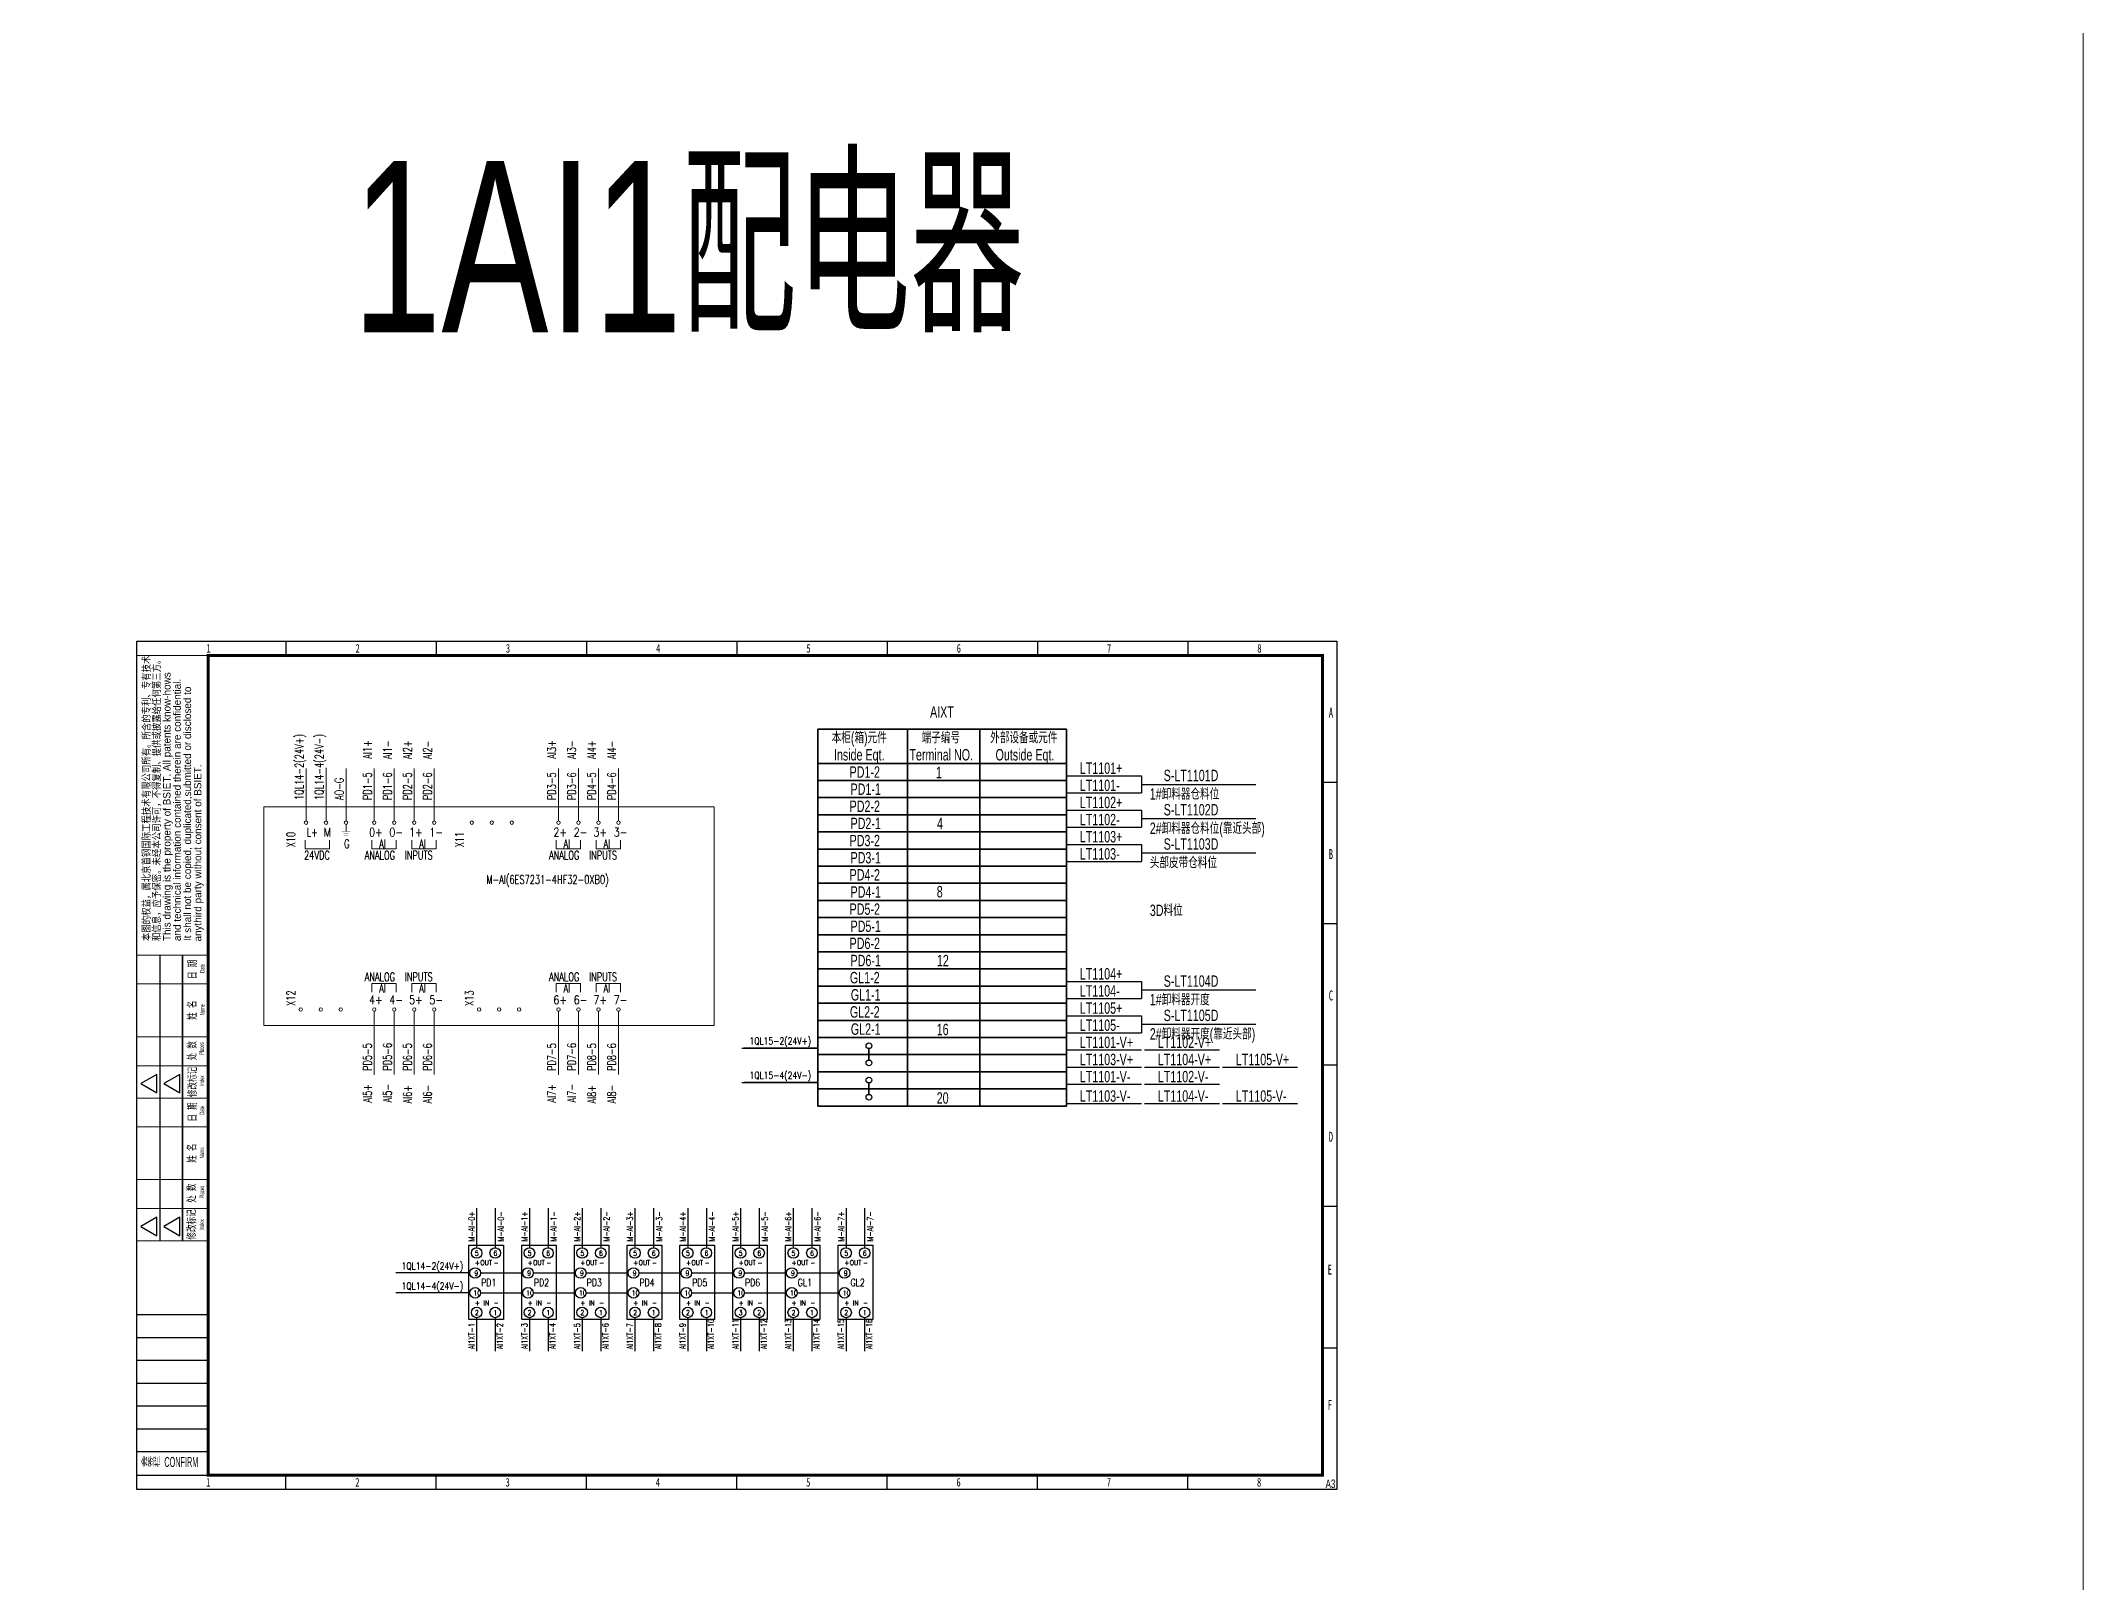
# Model space of a CAD drawing. Header units: millimetres. Extents: x 6333 to 49538, y -3842 to 24603.
# Drawn here: x 8729 to 9444, y -3294 to -2755 of the extents above; entities that cross this region are included whole.
import ezdxf
from ezdxf.enums import TextEntityAlignment as Align

# ---------------------------------------------------------------- set-up
doc = ezdxf.new("R2010")
doc.units = ezdxf.units.MM
doc.linetypes.add('DASHED', pattern=[0.75, 0.5, -0.25])
doc.linetypes.add('DASHED2', pattern=[3.75, 2.5, -1.25])
for name, color, linetype, lineweight in [('000自动化文字', 7, 'Continuous', 25), ('000自动化暂时锁定', 7, 'Continuous', 35), ('图框', 7, 'Continuous', 13), ('层 1', 7, 'Continuous', 0)]:
    doc.layers.add(name, color=color, linetype=linetype, lineweight=lineweight)
for name, color, linetype in [('LABEL', 7, 'Continuous'), ('TK', 7, 'Continuous'), ('模板-签名-公用', 3, 'Continuous')]:
    doc.layers.add(name, color=color, linetype=linetype)
doc.styles.add('A字-H5', font='BSDI_XW.shx', dxfattribs={"width": 0.7, "height": 5, "bigfont": 'BSDI_HZ.shx'})
doc.styles.add('CIETXT', font='simplex2.shx', dxfattribs={"width": 0.8, "bigfont": 'hztxt.shx'})
doc.styles.add('HZ', font='Simplex2.shx', dxfattribs={"width": 0.75, "bigfont": 'hztxt.shx'})
doc.styles.add('LZ-Roman', font='bsdi_xw.shx')
doc.styles.add('Style-Times New Roman', font='bsdi_xw.shx', dxfattribs={"bigfont": '@bsdi_hz.shx'})
doc.styles.add('Style-仿宋_GB2312', font='')
doc.styles.add('宋体', font='bsdi_xw.shx', dxfattribs={"width": 0.7, "height": 2.5, "bigfont": '@bsdi_hz.shx'})
doc.styles.add('宋体_1', font='bsdi_xw.shx', dxfattribs={"width": 0.7, "height": 2.386364, "bigfont": '@bsdi_hz.shx'})
doc.styles.add('首钢设计院H4', font='BSDI_XW.shx', dxfattribs={"width": 0.7, "height": 4, "bigfont": 'BSDI_HZ.shx'})
doc.styles.add('首钢设计院H5', font='BSDI_XW.shx', dxfattribs={"width": 0.7, "bigfont": 'BSDI_HZ.shx'})
doc.styles.get('Style-仿宋_GB2312').set_extended_font_data('仿宋_GB2312')

# ---------------------------------------------------------------- blocks, each defined once
blk = doc.blocks.new('BSIET_通用图框_A3_1')
at = {"const_width": 0.5}
blk.add_lwpolyline([(-404, 187), (-404, 87)], dxfattribs=at)
at = {"layer": '图框', "color": 7, "linetype": 'Continuous', "lineweight": 25}
for p, q in [((-367.8, 297), (-367.8, 292)), ((-315.2, 297), (-315.2, 292)), ((-262.6, 297), (-262.6, 292)), ((-210, 297), (-210, 292)), ((-157.4, 297), (-157.4, 292)), ((-104.8, 297), (-104.8, 292)), ((-52.2, 297), (-52.2, 292)), ((0, 247.5), (-5, 247.5)), ((0, 198), (-5, 198)), ((-412, 187), (-412, 87)), ((-413.03, 145.32), (-418.65, 142.07)), ((-413.03, 138.82), (-413.03, 145.32)), ((-404.96, 145.32), (-410.58, 142.07)), ((-404.96, 138.82), (-404.96, 145.32)), ((0, 148.5), (-5, 148.5)), ((-418.65, 142.07), (-413.03, 138.82)), ((-410.58, 142.07), (-404.96, 138.82)), ((-413.03, 95.32), (-418.65, 92.07)), ((-413.03, 88.82), (-413.03, 95.32)), ((-404.96, 95.32), (-410.58, 92.07)), ((-404.96, 88.82), (-404.96, 95.32)), ((0, 99), (-5, 99)), ((-418.65, 92.07), (-413.03, 88.82)), ((-410.58, 92.07), (-404.96, 88.82)), ((0, 49.5), (-5, 49.5)), ((-367.8, 0), (-367.8, 5)), ((-315.2, 0), (-315.2, 5)), ((-262.6, 0), (-262.6, 5)), ((-210, 0), (-210, 5)), ((-157.4, 0), (-157.4, 5)), ((-104.8, 0), (-104.8, 5)), ((-52.2, 0), (-52.2, 5))]:
    blk.add_line(p, q, dxfattribs=at)
at = {"layer": '图框', "color": 7, "linetype": 'Continuous', "lineweight": 20}
blk.add_line((-420, 292), (-395, 292), dxfattribs=at)
blk.add_line((-420, 292), (-395, 292), dxfattribs=at)
blk.add_line((-420, 292), (-395, 292), dxfattribs=at)
blk.add_line((-420, 292), (-395, 292), dxfattribs=at)
at = {"layer": '图框', "color": 7, "lineweight": 25}
for p, q in [((-420.12, 61.21), (-395.12, 61.21)), ((-420, 61.21), (-395, 61.21)), ((-420, 61.21), (-395, 61.21)), ((-420, 61.21), (-395, 61.21)), ((-420.02, 53.21), (-395.02, 53.21)), ((-420.02, 53.21), (-395.02, 53.21)), ((-420.02, 53.21), (-395.02, 53.21)), ((-420, 53.21), (-395, 53.21)), ((-420, 45.21), (-395, 45.21)), ((-420, 37.21), (-395, 37.21)), ((-420, 29.21), (-395, 29.21)), ((-420, 21.21), (-395, 21.21)), ((-420, 13.21), (-395, 13.21)), ((-420, 5), (-395, 5))]:
    blk.add_line(p, q, dxfattribs=at)
at = {"layer": '图框', "lineweight": 25}
blk.add_lwpolyline([(-420, 297), (0, 297), (0, 0), (-420, 0)], close=True, dxfattribs=at)
at = {"layer": '图框', "const_width": 1}
blk.add_lwpolyline([(-395, 292), (-5, 292), (-5, 5), (-395, 5)], close=True, dxfattribs=at)
at = {"layer": '图框', "const_width": 0.35}
for points in [[(-420, 187), (-395, 187)], [(-420, 177), (-395, 177)], [(-420, 158.45), (-395, 158.45)], [(-420, 148.35), (-395, 148.35)], [(-420, 137), (-395, 137)], [(-420, 127), (-395, 127)], [(-420, 108.45), (-395, 108.45)], [(-420, 98.35), (-395, 98.35)], [(-420, 87), (-395, 87)]]:
    blk.add_lwpolyline(points, dxfattribs=at)
at = {"layer": 'TK', "style": '宋体_1', "width": 0.7, "flags": 3}
for tag, p in [('LZCO_NGZBS-W50-H30-D10_T7', (-43.87, 279.75)), ('LZCO_NJN-W50-H30-D10_T7', (-42.73, 248.65))]:
    blk.add_attdef(tag, text='', height=3, dxfattribs=at).set_placement(p, align=Align.MIDDLE_CENTER)
at = {"layer": 'TK', "lineweight": 25, "style": '宋体', "width": 0.7, "flags": 3}
for tag, p in [('LZHQ_N会签6_T6_H6', (-407.25, 57.08)), ('LZHQ_N会签5_T6_H6', (-407.25, 49.08)), ('LZHQ_N会签4_T6_H6', (-407.25, 41.08)), ('LZHQ_N会签3_T6_H6', (-407.25, 33.08)), ('LZHQ_N会签2_T6_H6', (-407.25, 25.08)), ('LZHQ_N会签1_T6_H6', (-407.25, 17.08))]:
    blk.add_attdef(tag, text='', height=2.5, dxfattribs=at).set_placement(p, align=Align.MIDDLE)
at = {"layer": '图框', "color": 7, "linetype": 'Continuous', "lineweight": 25}
for s, height, style, width, p in [('1', 3, 'Style-仿宋_GB2312', 0.733334, (-394.89, 294.49)), ('2', 3, 'Style-仿宋_GB2312', 0.733334, (-342.7, 294.49)), ('3', 3, 'Style-仿宋_GB2312', 0.733334, (-290.1, 294.49)), ('4', 3, 'Style-仿宋_GB2312', 0.733334, (-237.5, 294.49)), ('5', 3, 'Style-仿宋_GB2312', 0.733334, (-184.9, 294.49)), ('6', 3, 'Style-仿宋_GB2312', 0.733334, (-132.3, 294.49)), ('7', 3, 'Style-仿宋_GB2312', 0.733334, (-79.7, 294.49)), ('8', 3, 'Style-仿宋_GB2312', 0.733334, (-27.1, 294.49)), ('A', 3.5, 'Style-仿宋_GB2312', 0.628572, (-2.07, 271.95)), ('B', 3.5, 'Style-仿宋_GB2312', 0.628572, (-2.07, 222.45)), ('C', 3.5, 'Style-仿宋_GB2312', 0.628572, (-2.07, 172.95)), ('D', 3.5, 'Style-仿宋_GB2312', 0.628572, (-2.07, 123.45)), ('E', 3.5, 'Style-仿宋_GB2312', 0.628572, (-2.43, 76.97)), ('F', 3.5, 'Style-仿宋_GB2312', 0.628572, (-2.43, 29.56)), ('1', 3, 'Style-仿宋_GB2312', 0.733334, (-395, 2.5)), ('2', 3, 'Style-仿宋_GB2312', 0.733334, (-342.8, 2.5)), ('3', 3, 'Style-仿宋_GB2312', 0.733334, (-290.2, 2.5)), ('4', 3, 'Style-仿宋_GB2312', 0.733334, (-237.6, 2.5)), ('5', 3, 'Style-仿宋_GB2312', 0.733334, (-185, 2.5)), ('6', 3, 'Style-仿宋_GB2312', 0.733334, (-132.4, 2.5)), ('7', 3, 'Style-仿宋_GB2312', 0.733334, (-79.8, 2.5)), ('8', 3, 'Style-仿宋_GB2312', 0.733334, (-27.2, 2.5)), ('A3', 3, 'Style-Times New Roman', 0.7, (-2.23, 1.95))]:
    blk.add_text(s, height=height, dxfattribs=dict(at, style=style, width=width)).set_placement(p, align=Align.MIDDLE_CENTER)
at = {"layer": '图框', "color": 7, "linetype": 'Continuous', "lineweight": 20, "style": 'Style-仿宋_GB2312', "width": 0.807692}
blk.add_text('本图的权益，属北京首钢国际工程技术有限公司所有。所含的专利、专有技术', height=2.6, rotation=90, dxfattribs=at).set_placement((-418, 192), align=Align.TOP_LEFT)
at = {"layer": '图框', "color": 7, "linetype": 'Continuous'}
for s, height, style, width, p in [('和信息，应予保密。未经本公司许可，不得复制、提供或披露给任何第三方。', 2.6, 'Style-仿宋_GB2312', 0.807692, (-411.8, 192)), ('Name', 1.6, 'Style-Times New Roman', 0.55, (-396.29, 165.99)), ('Places', 1.6, 'Style-Times New Roman', 0.55, (-396.54, 152.12)), ('Index', 1.6, 'Style-Times New Roman', 0.55, (-396.43, 141.36)), ('Name', 1.6, 'Style-Times New Roman', 0.55, (-396.44, 115.88)), ('Places', 1.6, 'Style-Times New Roman', 0.55, (-396.43, 101.92)), ('Index', 1.6, 'Style-Times New Roman', 0.55, (-396.46, 90.97))]:
    blk.add_text(s, height=height, rotation=90, dxfattribs=dict(at, style=style, width=width)).set_placement(p)
at = {"layer": '图框', "color": 7, "linetype": 'Continuous', "lineweight": 20, "style": 'LZ-Roman'}
for s, p in [('This drawing is the property of BSIET. All patents know-hows', (-410.8, 192)), ('and technical information contained therein are confidential.', (-407.2, 192)), ('It shall not be copied, duplicated,submitted or disclosed to ', (-403.6, 192))]:
    blk.add_text(s, height=2.6, rotation=90, dxfattribs=at).set_placement(p, align=Align.TOP_LEFT)
at = {"layer": '图框', "color": 7, "linetype": 'Continuous', "style": 'LZ-Roman'}
blk.add_text('anythird party without consent of BSIET.', height=2.6, rotation=90, dxfattribs=at).set_placement((-397.4, 191.84))
at = {"layer": '图框', "color": 7, "linetype": 'Continuous', "lineweight": 20, "style": 'Style-仿宋_GB2312', "width": 0.678571}
for s, p in [('日 期', (-399.21, 178.68)), ('姓 名', (-399.32, 164.4)), ('处 数', (-399.32, 150.23)), ('修改标记', (-399.21, 137.34)), ('日 期', (-399.21, 128.79)), ('姓 名', (-399.38, 114.34)), ('处 数', (-399.49, 100.34)), ('修改标记', (-399.49, 87.45))]:
    blk.add_text(s, height=2.8, rotation=90, dxfattribs=at).set_placement(p)
at = {"layer": '图框', "color": 7, "linetype": 'Continuous', "lineweight": 25, "style": 'Style-Times New Roman', "width": 0.55}
for p in [(-396.24, 180.85), (-396.4, 131.18)]:
    blk.add_text('Date', height=1.6, rotation=90, dxfattribs=at).set_placement(p)
at = {"layer": '图框', "color": 7, "lineweight": 25, "style": 'Style-Times New Roman', "width": 0.5}
blk.add_text('会签栏  CONFIRM', height=3.5, dxfattribs=at).set_placement((-418.59, 7.85))
at = {"layer": '模板-签名-公用', "style": '宋体', "width": 0.7, "flags": 3}
blk.add_attdef('LZFRAME', (-40.91, 2.06), '', height=3, dxfattribs=at)
at = {"layer": '模板-签名-公用', "style": '宋体', "width": 0.7}
blk.add_attdef('LZTQINS', text='', height=2, dxfattribs=at).set_placement((-5, 5), align=Align.MIDDLE)

msp = doc.modelspace()

# ---------------------------------------------------------------- linework, layer by layer
at = {"color": 1, "lineweight": 9}
msp.add_line((8821.76, -3027.79), (8821.76, -3009.46), dxfattribs=at)
at = {"color": 4, "lineweight": 9}
for p, q in [((8828.76, -3027.79), (8828.76, -3009.46)), ((8924.14, -3027.79), (8924.14, -3009.46)), ((8931.14, -3027.79), (8931.14, -3009.46))]:
    msp.add_line(p, q, dxfattribs=at)
at = {"lineweight": 9}
for p, q in [((8835.76, -3027.79), (8835.76, -3009.46)), ((8845.63, -3027.79), (8845.63, -3009.39)), ((8852.63, -3027.79), (8852.63, -3009.46)), ((8859.63, -3027.79), (8859.63, -3009.46)), ((8866.63, -3027.79), (8866.63, -3009.46)), ((8910.14, -3027.79), (8910.14, -3009.39)), ((8917.14, -3027.79), (8917.14, -3009.46)), ((8835.76, -3031.52), (8835.76, -3028.99)), ((8845.63, -3094.41), (8845.63, -3116.66)), ((8852.63, -3094.41), (8852.63, -3116.59)), ((8859.63, -3094.41), (8859.63, -3116.59)), ((8866.63, -3094.41), (8866.63, -3116.59)), ((8910.14, -3094.41), (8910.14, -3116.66)), ((8917.14, -3094.41), (8917.14, -3116.59)), ((8924.14, -3094.41), (8924.14, -3116.59)), ((8931.14, -3094.41), (8931.14, -3116.59))]:
    msp.add_line(p, q, dxfattribs=at)
at = {"lineweight": 30}
for p, q in [((8882.82, -3186.07), (8897.59, -3186.07)), ((8901.28, -3186.07), (8916.06, -3186.07)), ((8919.75, -3186.07), (8934.53, -3186.07)), ((8938.22, -3186.07), (8953, -3186.07)), ((8956.69, -3186.07), (8971.47, -3186.07)), ((8975.16, -3186.07), (8989.94, -3186.07)), ((8993.63, -3186.07), (9008.41, -3186.07)), ((8882.82, -3193.02), (8897.59, -3193.02)), ((8901.28, -3193.02), (8916.06, -3193.02)), ((8919.75, -3193.02), (8934.53, -3193.02)), ((8938.22, -3193.02), (8953, -3193.02)), ((8956.69, -3193.02), (8971.47, -3193.02)), ((8975.16, -3193.02), (8989.94, -3193.02)), ((8993.63, -3193.02), (9008.41, -3193.02))]:
    msp.add_line(p, q, dxfattribs=at)
at = {"lineweight": 9}
for points in [[(6332.92, -2079.55), (9443.74, -2079.55), (9443.74, -3842.22), (6332.92, -3842.22)], [(8806.97, -3022.8), (8964.63, -3022.8), (8964.63, -3099.4), (8806.97, -3099.4)]]:
    msp.add_lwpolyline(points, close=True, dxfattribs=at)
at = {"color": 4, "lineweight": 9}
msp.add_lwpolyline([(8828.76, -3027.79), (8828.76, -3009.19)], dxfattribs=at)
at = {"lineweight": 9}
for points in [[(8821.48, -3034.49), (8821.48, -3037.52), (8829.99, -3037.52), (8829.99, -3034.49)], [(8844.83, -3034.49), (8844.83, -3037.52), (8853.34, -3037.52), (8853.34, -3034.49)], [(8858.83, -3034.49), (8858.83, -3037.52), (8867.34, -3037.52), (8867.34, -3034.49)], [(8909.34, -3034.49), (8909.34, -3037.52), (8917.85, -3037.52), (8917.85, -3034.49)], [(8923.34, -3034.49), (8923.34, -3037.52), (8931.85, -3037.52), (8931.85, -3034.49)], [(8844.83, -3087.7), (8844.83, -3084.67), (8853.34, -3084.67), (8853.34, -3087.7)], [(8858.83, -3087.7), (8858.83, -3084.67), (8867.34, -3084.67), (8867.34, -3087.7)], [(8909.34, -3087.7), (8909.34, -3084.67), (8917.85, -3084.67), (8917.85, -3087.7)], [(8923.34, -3087.7), (8923.34, -3084.67), (8931.85, -3084.67), (8931.85, -3087.7)]]:
    msp.add_lwpolyline(points, dxfattribs=at)
at = {"lineweight": 18}
for points, const_width in [([(8834.26, -3031.52), (8837.26, -3031.52)], 0.1), ([(8836.72, -3032.22), (8834.8, -3032.22)], 0.1), ([(8836.38, -3032.86), (8835.15, -3032.86)], 0.08)]:
    msp.add_lwpolyline(points, dxfattribs=dict(at, const_width=const_width))
at = {"color": 7, "const_width": 0.6}
for points in [[(9018.77, -3107.53), (9018.77, -3111.53)], [(9018.77, -3119.53), (9018.77, -3123.53)]]:
    msp.add_lwpolyline(points, dxfattribs=at)
at = {"lineweight": 9}
for centre in [(8821.76, -3028.39), (8828.76, -3028.39), (8835.76, -3028.39), (8845.63, -3028.39), (8852.63, -3028.39), (8859.63, -3028.39), (8866.63, -3028.39), (8879.76, -3028.39), (8886.76, -3028.39), (8893.76, -3028.39), (8910.14, -3028.39), (8917.14, -3028.39), (8924.14, -3028.39), (8931.14, -3028.39), (8819.92, -3093.81), (8826.92, -3093.81), (8833.92, -3093.81), (8845.63, -3093.81), (8852.63, -3093.81), (8859.63, -3093.81), (8866.63, -3093.81), (8882.35, -3093.81), (8889.35, -3093.81), (8896.35, -3093.81), (8910.14, -3093.81), (8917.14, -3093.81), (8924.14, -3093.81), (8931.14, -3093.81)]:
    msp.add_circle(centre, 0.6, dxfattribs=at)
at = {"color": 7}
for centre in [(9018.77, -3106.53), (9018.77, -3112.53), (9018.77, -3118.53), (9018.77, -3124.53)]:
    msp.add_circle(centre, 1, dxfattribs=at)
at = {"layer": '000自动化文字'}
for p, q in [((9087.89, -3011.99), (9114.13, -3011.99)), ((9114.13, -3011.99), (9114.13, -3017.99)), ((9114.13, -3014.99), (9154.18, -3014.99)), ((9087.89, -3017.99), (9114.13, -3017.99)), ((9087.89, -3023.99), (9114.13, -3023.99)), ((9087.89, -3029.99), (9114.13, -3029.99)), ((9114.13, -3023.99), (9114.13, -3029.99)), ((9114.13, -3026.99), (9154.18, -3026.99)), ((9087.89, -3035.99), (9114.13, -3035.99)), ((9114.13, -3035.99), (9114.13, -3041.99)), ((9087.89, -3041.99), (9114.13, -3041.99)), ((9114.13, -3038.99), (9154.18, -3038.99)), ((9087.89, -3083.99), (9114.13, -3083.99)), ((9114.13, -3083.99), (9114.13, -3089.99)), ((9114.13, -3086.99), (9154.18, -3086.99)), ((9087.89, -3089.99), (9114.13, -3089.99)), ((9087.89, -3095.99), (9114.13, -3095.99)), ((9087.89, -3101.99), (9114.13, -3101.99)), ((9114.13, -3095.99), (9114.13, -3101.99)), ((9114.13, -3098.99), (9154.18, -3098.99)), ((8974.31, -3107.33), (9000.54, -3107.33)), ((9087.89, -3107.99), (9114.13, -3107.99)), ((9115.21, -3107.99), (9141.44, -3107.99)), ((9087.89, -3113.99), (9114.13, -3113.99)), ((9115.21, -3113.99), (9141.44, -3113.99)), ((9142.52, -3113.99), (9168.76, -3113.99)), ((8974.31, -3119.33), (9000.54, -3119.33)), ((9087.89, -3119.99), (9114.13, -3119.99)), ((9115.21, -3119.99), (9141.44, -3119.99)), ((9087.89, -3126.79), (9114.13, -3126.79)), ((9115.21, -3126.79), (9141.44, -3126.79)), ((9142.52, -3126.79), (9168.76, -3126.79))]:
    msp.add_line(p, q, dxfattribs=at)
at = {"layer": '000自动化暂时锁定'}
for p, q in [((9000.9, -3127.63), (9000.9, -2995.63)), ((9000.9, -2995.63), (9087.9, -2995.63)), ((9032.24, -3127.63), (9032.24, -2995.63)), ((9057.64, -3127.63), (9057.64, -2995.63)), ((9087.9, -3127.63), (9087.9, -2995.63)), ((9000.9, -3007.63), (9087.9, -3007.63)), ((9000.9, -3013.63), (9087.9, -3013.63)), ((9000.9, -3019.63), (9087.9, -3019.63)), ((9000.9, -3025.63), (9087.9, -3025.63)), ((9000.9, -3031.63), (9087.9, -3031.63)), ((9000.9, -3037.63), (9087.9, -3037.63)), ((9000.9, -3043.63), (9087.9, -3043.63)), ((9000.9, -3049.63), (9087.9, -3049.63)), ((9000.9, -3055.63), (9087.9, -3055.63)), ((9000.9, -3061.63), (9087.9, -3061.63)), ((9000.9, -3067.63), (9087.9, -3067.63)), ((9000.9, -3073.63), (9087.9, -3073.63)), ((9000.9, -3079.63), (9087.9, -3079.63)), ((9000.9, -3085.63), (9087.9, -3085.63)), ((9000.9, -3091.63), (9087.9, -3091.63)), ((9000.9, -3097.63), (9087.9, -3097.63)), ((9000.9, -3103.63), (9087.9, -3103.63)), ((9000.9, -3103.63), (9087.9, -3103.63)), ((9000.9, -3109.63), (9087.9, -3109.63)), ((9000.9, -3115.63), (9087.9, -3115.63)), ((9000.9, -3121.63), (9087.9, -3121.63)), ((9000.9, -3127.63), (9087.9, -3127.63)), ((9000.9, -3127.63), (9087.9, -3127.63))]:
    msp.add_line(p, q, dxfattribs=at)
at = {"layer": 'LABEL', "color": 1, "lineweight": 30}
for p, q in [((9000.9, -3107.33), (8975.01, -3107.33)), ((8881.48, -3163.33), (8881.48, -3177.24)), ((8899.95, -3163.33), (8899.95, -3177.24)), ((8918.42, -3163.33), (8918.42, -3177.24)), ((8936.89, -3163.33), (8936.89, -3177.24)), ((8955.36, -3163.33), (8955.36, -3177.24)), ((8973.83, -3163.33), (8973.83, -3177.24)), ((8992.3, -3163.33), (8992.3, -3177.24)), ((9010.77, -3163.33), (9010.77, -3177.24)), ((8879.12, -3186.07), (8853.24, -3186.07))]:
    msp.add_line(p, q, dxfattribs=at)
at = {"layer": 'LABEL', "color": 4, "lineweight": 30}
for p, q in [((9000.9, -3119.33), (8975.01, -3119.33)), ((8887.99, -3163.33), (8887.99, -3177.24)), ((8906.46, -3163.33), (8906.46, -3177.24)), ((8924.93, -3163.33), (8924.93, -3177.24)), ((8943.4, -3163.33), (8943.4, -3177.24)), ((8961.87, -3163.33), (8961.87, -3177.24)), ((8980.34, -3163.33), (8980.34, -3177.24)), ((8998.81, -3163.33), (8998.81, -3177.24)), ((9017.28, -3163.33), (9017.28, -3177.24)), ((8879.12, -3193.02), (8853.24, -3193.02)), ((8887.99, -3201.73), (8887.99, -3213.49)), ((8906.46, -3201.73), (8906.46, -3213.49)), ((8924.93, -3201.73), (8924.93, -3213.49)), ((8943.4, -3201.73), (8943.4, -3213.49)), ((8961.87, -3201.73), (8961.87, -3213.49)), ((8980.34, -3201.73), (8980.34, -3213.49)), ((8998.81, -3201.73), (8998.81, -3213.49)), ((9017.28, -3201.73), (9017.28, -3213.49))]:
    msp.add_line(p, q, dxfattribs=at)
at = {"layer": 'LABEL', "color": 11, "lineweight": 30}
for p, q in [((8881.48, -3201.73), (8881.48, -3213.49)), ((8899.95, -3201.73), (8899.95, -3213.49)), ((8918.42, -3201.73), (8918.42, -3213.49)), ((8936.89, -3201.73), (8936.89, -3213.49)), ((8955.36, -3201.73), (8955.36, -3213.49)), ((8973.83, -3201.73), (8973.83, -3213.49)), ((8992.3, -3201.73), (8992.3, -3213.49)), ((9010.77, -3201.73), (9010.77, -3213.49))]:
    msp.add_line(p, q, dxfattribs=at)
at = {"layer": 'LABEL', "color": 4, "lineweight": 30}
for points in [[(8878.77, -3176.32), (8890.83, -3176.32), (8890.83, -3202.4), (8878.77, -3202.4)], [(8897.24, -3176.32), (8909.3, -3176.32), (8909.3, -3202.4), (8897.24, -3202.4)], [(8915.71, -3176.32), (8927.77, -3176.32), (8927.77, -3202.4), (8915.71, -3202.4)], [(8934.18, -3176.32), (8946.24, -3176.32), (8946.24, -3202.4), (8934.18, -3202.4)], [(8952.65, -3176.32), (8964.71, -3176.32), (8964.71, -3202.4), (8952.65, -3202.4)], [(8971.12, -3176.32), (8983.18, -3176.32), (8983.18, -3202.4), (8971.12, -3202.4)], [(8989.59, -3176.32), (9001.65, -3176.32), (9001.65, -3202.4), (8989.59, -3202.4)], [(9008.06, -3176.32), (9020.12, -3176.32), (9020.12, -3202.4), (9008.06, -3202.4)]]:
    msp.add_lwpolyline(points, close=True, dxfattribs=at)
at = {"layer": 'LABEL', "lineweight": 30}
for centre in [(8881.48, -3179.08), (8887.99, -3179.08), (8899.95, -3179.08), (8906.46, -3179.08), (8918.42, -3179.08), (8924.93, -3179.08), (8936.89, -3179.08), (8943.4, -3179.08), (8955.36, -3179.08), (8961.87, -3179.08), (8973.83, -3179.08), (8980.34, -3179.08), (8992.3, -3179.08), (8998.81, -3179.08), (9010.77, -3179.08), (9017.28, -3179.08), (8880.97, -3186.07), (8899.44, -3186.07), (8917.91, -3186.07), (8936.38, -3186.07), (8954.85, -3186.07), (8973.32, -3186.07), (8991.79, -3186.07), (9010.25, -3186.07), (8880.97, -3193.02), (8899.44, -3193.02), (8917.91, -3193.02), (8936.38, -3193.02), (8954.85, -3193.02), (8973.32, -3193.02), (8991.79, -3193.02), (9010.25, -3193.02), (8881.48, -3199.89), (8887.99, -3199.89), (8899.95, -3199.89), (8906.46, -3199.89), (8918.42, -3199.89), (8924.93, -3199.89), (8936.89, -3199.89), (8943.4, -3199.89), (8955.36, -3199.89), (8961.87, -3199.89), (8973.83, -3199.89), (8980.34, -3199.89), (8992.3, -3199.89), (8998.81, -3199.89), (9010.77, -3199.89), (9017.28, -3199.89)]:
    msp.add_circle(centre, 1.85, dxfattribs=at)

# ---------------------------------------------------------------- block references
at = {"layer": '图框', "linetype": 'DASHED'}
msp.add_blockref('BSIET_通用图框_A3_1', (9182.54, -3261.85), dxfattribs=at)

# ---------------------------------------------------------------- texts
at = {"color": 1, "lineweight": 0, "style": 'CIETXT', "width": 0.7}
msp.add_text('1QL14-2(24V+)', height=3, rotation=90, dxfattribs=at).set_placement((8820.87, -3020.5))
at = {"color": 4, "lineweight": 0, "style": 'CIETXT', "width": 0.7}
for s, p in [('1QL14-4(24V-)', (8827.87, -3020.5)), ('AI4+', (8923.25, -3006.11)), ('AI4-', (8930.25, -3006.18)), ('PD1-5', (8844.74, -3020.5)), ('PD1-6', (8851.74, -3020.5)), ('PD2-5', (8858.74, -3020.5)), ('PD2-6', (8865.74, -3020.5)), ('PD3-5', (8909.25, -3020.5)), ('PD3-6', (8916.25, -3020.5)), ('PD4-5', (8923.25, -3020.5)), ('PD4-6', (8930.25, -3020.5))]:
    msp.add_text(s, height=3, rotation=90, dxfattribs=at).set_placement(p)
at = {"lineweight": 0, "style": 'CIETXT', "width": 0.7}
for s, p in [('AI1+', (8844.74, -3006.03)), ('AI1-', (8851.74, -3006.11)), ('AI2+', (8858.74, -3006.11)), ('AI2-', (8865.74, -3006.18)), ('AI3+', (8909.25, -3006.03)), ('AI3-', (8916.25, -3006.11)), ('AO-G', (8834.87, -3020.5)), ('X10', (8817.98, -3037.04)), ('X11', (8876.99, -3037.04)), ('X12', (8817.98, -3092.55)), ('X13', (8880.41, -3092.55)), ('PD5-5', (8844.74, -3115.35)), ('PD5-6', (8851.74, -3115.25)), ('PD6-5', (8858.74, -3115.35)), ('PD6-6', (8865.74, -3115.35)), ('PD7-5', (8909.25, -3115.35)), ('PD7-6', (8916.25, -3115.25)), ('PD8-5', (8923.25, -3115.35)), ('PD8-6', (8930.25, -3115.35)), ('AI5+', (8844.74, -3126.42)), ('AI5-', (8851.74, -3126.35)), ('AI6+', (8858.74, -3126.75)), ('AI6-', (8865.74, -3126.67)), ('AI7+', (8909.25, -3126.42)), ('AI7-', (8916.25, -3126.35)), ('AI8+', (8923.25, -3126.75)), ('AI8-', (8930.25, -3126.67))]:
    msp.add_text(s, height=3, rotation=90, dxfattribs=at).set_placement(p)
at = {"lineweight": 0, "style": 'CIETXT'}
for s, width, p in [('L+', 0.7, (8822.03, -3033.23)), ('M', 0.8, (8827.99, -3033.23)), ('0+', 0.8, (8843.86, -3033.23)), ('0-', 0.8, (8850.93, -3033.23)), ('1+', 0.8, (8857.86, -3033.23)), ('1-', 0.8, (8864.93, -3033.23)), ('2+', 0.8, (8908.37, -3033.23)), ('2-', 0.8, (8915.45, -3033.23)), ('3+', 0.8, (8922.37, -3033.23)), ('3-', 0.8, (8929.45, -3033.23)), ('G', 0.7, (8835.09, -3037.3)), ('AI', 0.7, (8847.39, -3037.3)), ('AI', 0.7, (8861.39, -3037.3)), ('AI', 0.7, (8911.91, -3037.3)), ('AI', 0.7, (8925.91, -3037.3)), ('24VDC', 0.7, (8821.08, -3041.3)), ('ANALOG', 0.7, (8842.3, -3041.3)), ('INPUTS', 0.7, (8856.3, -3041.3)), ('ANALOG', 0.7, (8906.81, -3041.3)), ('INPUTS', 0.7, (8920.81, -3041.3)), ('M-AI(6ES7231-4HF32-0XB0)', 0.7, (8884.86, -3049.82)), ('ANALOG', 0.7, (8842.3, -3083.9)), ('AI', 0.7, (8847.39, -3087.9)), ('INPUTS', 0.7, (8856.3, -3083.9)), ('AI', 0.7, (8861.39, -3087.9)), ('ANALOG', 0.7, (8906.81, -3083.9)), ('AI', 0.7, (8911.91, -3087.9)), ('INPUTS', 0.7, (8920.81, -3083.9)), ('AI', 0.7, (8925.91, -3087.9)), ('4+', 0.8, (8843.86, -3091.96)), ('4-', 0.8, (8850.93, -3091.96)), ('5+', 0.8, (8857.86, -3091.96)), ('5-', 0.8, (8864.93, -3091.96)), ('6+', 0.8, (8908.37, -3091.96)), ('6-', 0.8, (8915.45, -3091.96)), ('7+', 0.8, (8922.37, -3091.96)), ('7-', 0.8, (8929.45, -3091.96))]:
    msp.add_text(s, height=3, dxfattribs=dict(at, width=width)).set_placement(p)
at = {"color": 1, "style": 'HZ', "width": 0.8}
for s, p in [('1QL15-2(24V+)', (8976.97, -3106.13)), ('1QL14-2(24V+)', (8855.2, -3184.87))]:
    msp.add_text(s, height=2.45, dxfattribs=at).set_placement(p)
at = {"color": 4, "style": 'HZ', "width": 0.8}
for s, p in [('1QL15-4(24V-)', (8976.97, -3118.13)), ('1QL14-4(24V-)', (8855.2, -3191.82))]:
    msp.add_text(s, height=2.45, dxfattribs=at).set_placement(p)
at = {"color": 1, "linetype": 'ByBlock', "lineweight": -3, "style": 'HZ', "width": 0.75}
for s, p in [('M-AI-0+', (8880.77, -3175.07)), ('M-AI-1+', (8899.24, -3175.07)), ('M-AI-2+', (8917.71, -3175.07)), ('M-AI-3+', (8936.18, -3175.07)), ('M-AI-4+', (8954.65, -3175.07)), ('M-AI-5+', (8973.12, -3175.07)), ('M-AI-6+', (8991.59, -3175.07)), ('M-AI-7+', (9010.06, -3175.07))]:
    msp.add_text(s, height=2.1, rotation=90, dxfattribs=at).set_placement(p)
at = {"color": 4, "linetype": 'ByBlock', "lineweight": -3, "style": 'HZ', "width": 0.75}
for s, p in [('M-AI-0-', (8891, -3175.07)), ('M-AI-1-', (8909.47, -3175.07)), ('M-AI-2-', (8927.94, -3175.07)), ('M-AI-3-', (8946.41, -3175.07)), ('M-AI-4-', (8964.87, -3175.07)), ('M-AI-5-', (8983.34, -3175.07)), ('M-AI-6-', (9001.81, -3175.07)), ('M-AI-7-', (9020.28, -3175.07)), ('AI1XT-2', (8890.65, -3212.76)), ('AI1XT-4', (8909.12, -3212.76)), ('AI1XT-5', (8917.69, -3212.76)), ('AI1XT-6', (8927.59, -3212.76)), ('AI1XT-7', (8936.15, -3212.76)), ('AI1XT-8', (8946.05, -3212.76)), ('AI1XT-9', (8954.62, -3212.76)), ('AI1XT-10', (8964.52, -3212.76)), ('AI1XT-11', (8973.09, -3212.76)), ('AI1XT-12', (8982.99, -3212.76)), ('AI1XT-13', (8991.56, -3212.76)), ('AI1XT-14', (9001.46, -3212.76)), ('AI1XT-15', (9010.03, -3212.76)), ('AI1XT-16', (9019.93, -3212.76))]:
    msp.add_text(s, height=2.1, rotation=90, dxfattribs=at).set_placement(p)
at = {"color": 7, "style": 'HZ', "width": 0.8}
for s, height, p in [('5', 1.76, (8880.86, -3180.04)), ('6', 1.76, (8887.38, -3180.04)), ('5', 1.76, (8899.33, -3180.04)), ('6', 1.76, (8905.84, -3180.04)), ('5', 1.76, (8917.8, -3180.04)), ('6', 1.76, (8924.31, -3180.04)), ('5', 1.76, (8936.27, -3180.04)), ('6', 1.76, (8942.78, -3180.04)), ('5', 1.76, (8954.74, -3180.04)), ('6', 1.76, (8961.25, -3180.04)), ('5', 1.76, (8973.21, -3180.04)), ('6', 1.76, (8979.72, -3180.04)), ('5', 1.76, (8991.68, -3180.04)), ('6', 1.76, (8998.19, -3180.04)), ('5', 1.76, (9010.15, -3180.04)), ('6', 1.76, (9016.66, -3180.04)), ('9', 1.76, (8880.7, -3187.02)), ('+', 1.76, (8880.86, -3183.35)), ('OUT', 1.764, (8882.78, -3183.33)), ('-', 1.76, (8887.44, -3183.35)), ('9', 1.76, (8899.17, -3187.02)), ('+', 1.76, (8899.33, -3183.35)), ('OUT', 1.764, (8901.25, -3183.33)), ('-', 1.76, (8905.91, -3183.35)), ('9', 1.76, (8917.64, -3187.02)), ('+', 1.76, (8917.8, -3183.35)), ('OUT', 1.764, (8919.72, -3183.33)), ('-', 1.76, (8924.38, -3183.35)), ('9', 1.76, (8936.11, -3187.02)), ('+', 1.76, (8936.27, -3183.35)), ('OUT', 1.764, (8938.19, -3183.33)), ('-', 1.76, (8942.85, -3183.35)), ('9', 1.76, (8954.58, -3187.02)), ('+', 1.76, (8954.74, -3183.35)), ('OUT', 1.764, (8956.66, -3183.33)), ('-', 1.76, (8961.32, -3183.35)), ('9', 1.76, (8973.05, -3187.02)), ('+', 1.76, (8973.21, -3183.35)), ('OUT', 1.764, (8975.12, -3183.33)), ('-', 1.76, (8979.79, -3183.35)), ('9', 1.76, (8991.51, -3187.02)), ('+', 1.76, (8991.68, -3183.35)), ('OUT', 1.764, (8993.59, -3183.33)), ('-', 1.76, (8998.26, -3183.35)), ('9', 1.76, (9009.98, -3187.02)), ('+', 1.76, (9010.15, -3183.35)), ('OUT', 1.764, (9012.06, -3183.33)), ('-', 1.76, (9016.73, -3183.35)), ('10', 1.764, (8880.35, -3193.97)), ('10', 1.764, (8898.82, -3193.97)), ('10', 1.764, (8917.29, -3193.97)), ('10', 1.764, (8935.76, -3193.97)), ('10', 1.764, (8954.23, -3193.97)), ('10', 1.764, (8972.7, -3193.97)), ('10', 1.764, (8991.17, -3193.97)), ('10', 1.764, (9009.64, -3193.97)), ('2', 1.76, (8880.86, -3200.84)), ('+', 1.76, (8880.86, -3197.44)), ('IN', 1.764, (8883.85, -3197.43)), ('-', 1.76, (8887.44, -3197.44)), ('1', 1.76, (8887.38, -3200.84)), ('2', 1.76, (8899.33, -3200.84)), ('+', 1.76, (8899.33, -3197.44)), ('IN', 1.764, (8902.32, -3197.43)), ('-', 1.76, (8905.91, -3197.44)), ('1', 1.76, (8905.84, -3200.84)), ('2', 1.76, (8917.8, -3200.84)), ('+', 1.76, (8917.8, -3197.44)), ('IN', 1.764, (8920.79, -3197.43)), ('-', 1.76, (8924.38, -3197.44)), ('1', 1.76, (8924.31, -3200.84)), ('2', 1.76, (8936.27, -3200.84)), ('+', 1.76, (8936.27, -3197.44)), ('IN', 1.764, (8939.26, -3197.43)), ('-', 1.76, (8942.85, -3197.44)), ('1', 1.76, (8942.78, -3200.84)), ('2', 1.76, (8954.74, -3200.84)), ('+', 1.76, (8954.74, -3197.44)), ('IN', 1.764, (8957.73, -3197.43)), ('-', 1.76, (8961.32, -3197.44)), ('1', 1.76, (8961.25, -3200.84)), ('3', 1.76, (8973.21, -3200.84)), ('+', 1.76, (8973.21, -3197.44)), ('IN', 1.764, (8976.19, -3197.43)), ('2', 1.76, (8979.72, -3200.84)), ('-', 1.76, (8979.79, -3197.44)), ('2', 1.76, (8991.68, -3200.84)), ('+', 1.76, (8991.68, -3197.44)), ('IN', 1.764, (8994.66, -3197.43)), ('-', 1.76, (8998.26, -3197.44)), ('1', 1.76, (8998.19, -3200.84)), ('2', 1.76, (9010.15, -3200.84)), ('+', 1.76, (9010.15, -3197.44)), ('IN', 1.764, (9013.13, -3197.43)), ('-', 1.76, (9016.73, -3197.44)), ('1', 1.76, (9016.66, -3200.84))]:
    msp.add_text(s, height=height, dxfattribs=at).set_placement(p)
at = {"color": 2, "style": 'HZ', "width": 0.8}
for s, p in [('PD1', (8883.04, -3190.67)), ('PD2', (8901.51, -3190.67)), ('PD3', (8919.98, -3190.67)), ('PD4', (8938.45, -3190.67)), ('PD5', (8956.92, -3190.67)), ('PD6', (8975.39, -3190.67)), ('GL1', (8993.86, -3190.67)), ('GL2', (9012.33, -3190.67))]:
    msp.add_text(s, height=2.5, dxfattribs=at).set_placement(p)
at = {"color": 11, "linetype": 'ByBlock', "lineweight": -3, "style": 'HZ', "width": 0.75}
for s, p in [('AI1XT-1', (8880.77, -3212.76)), ('AI1XT-3', (8899.24, -3212.76))]:
    msp.add_text(s, height=2.1, rotation=90, dxfattribs=at).set_placement(p)
at = {"layer": '000自动化文字', "style": '首钢设计院H4', "width": 0.7}
for s, p in [('AIXT', (9044.33, -2989.65)), ('PD1-2', (9017.32, -3010.67)), ('1', (9043.29, -3010.83)), ('PD1-1', (9017.65, -3016.67)), ('PD2-2', (9017.32, -3022.67)), ('PD2-1', (9017.65, -3028.67)), ('4', (9043.62, -3028.7)), ('PD3-2', (9017.32, -3034.67)), ('PD4-2', (9017.32, -3046.67)), ('PD3-1', (9017.65, -3040.67)), ('PD4-1', (9017.65, -3052.67)), ('8', (9043.56, -3052.57)), ('PD5-2', (9017.32, -3058.67)), ('PD5-1', (9017.65, -3064.67)), ('PD6-2', (9017.32, -3070.67)), ('GL1-2', (9017.32, -3082.67)), ('PD6-1', (9017.65, -3076.67)), ('12', (9044.64, -3076.69)), ('GL1-1', (9017.65, -3088.67)), ('GL2-2', (9017.32, -3094.67)), ('GL2-1', (9017.65, -3100.67)), ('16', (9044.58, -3100.81)), ('20', (9044.58, -3124.81))]:
    msp.add_text(s, height=4, dxfattribs=at).set_placement(p, align=Align.MIDDLE_CENTER)
at = {"layer": '000自动化文字', "color": 1, "style": '首钢设计院H4', "width": 0.7}
for s, p in [('LT1101+', (9092.58, -3009.32)), ('LT1102+', (9092.58, -3021.32)), ('LT1103+', (9092.58, -3033.32)), ('LT1104+', (9092.58, -3081.32)), ('LT1105+', (9092.58, -3093.32)), ('LT1101-V+', (9092.58, -3105.32)), ('LT1103-V+', (9092.58, -3111.32)), ('LT1102-V+', (9119.9, -3105.32)), ('LT1104-V+', (9119.9, -3111.32)), ('LT1105-V+', (9147.21, -3111.32))]:
    msp.add_text(s, height=4, dxfattribs=at).set_placement(p, align=Align.MIDDLE_LEFT)
at = {"layer": '000自动化文字', "style": '首钢设计院H4', "width": 0.7}
for s, p in [('LT1101-', (9092.58, -3015.32)), ('LT1102-', (9092.58, -3027.32)), ('LT1103-', (9092.58, -3039.32)), ('LT1104-', (9092.58, -3087.32)), ('LT1105-', (9092.58, -3099.32)), ('LT1101-V-', (9092.58, -3117.32)), ('LT1102-V-', (9119.9, -3117.32)), ('LT1103-V-', (9092.58, -3124.12)), ('LT1104-V-', (9119.9, -3124.12)), ('LT1105-V-', (9147.21, -3124.12))]:
    msp.add_text(s, height=4, dxfattribs=at).set_placement(p, align=Align.MIDDLE_LEFT)
at = {"layer": '000自动化文字', "color": 3, "style": '首钢设计院H5', "width": 0.7}
for s, p in [('1#卸料器仓料位', (9117.08, -3018.36)), ('2#卸料器仓料位(靠近头部)', (9117.08, -3030.36)), ('头部皮带仓料位', (9117.08, -3042.36)), ('3D料位', (9117.08, -3059.09)), ('1#卸料器开度', (9117.08, -3090.36)), ('2#卸料器开度(靠近头部)', (9117.08, -3102.36))]:
    msp.add_text(s, height=4, dxfattribs=at).set_placement(p, align=Align.MIDDLE_LEFT)
at = {"layer": '000自动化文字', "color": 1, "style": '首钢设计院H5', "width": 0.7}
for s, p in [('S-LT1101D', (9141.08, -3009.87)), ('S-LT1102D', (9141.08, -3021.87)), ('S-LT1103D', (9141.08, -3033.87)), ('S-LT1104D', (9141.08, -3081.87)), ('S-LT1105D', (9141.08, -3093.87))]:
    msp.add_text(s, height=4, dxfattribs=at).set_placement(p, align=Align.TOP_RIGHT)
at = {"layer": '000自动化暂时锁定', "style": '首钢设计院H4', "width": 0.7}
for s, p in [('本柜(箱)元件', (9015.38, -2998.62)), ('端子编号', (9043.95, -2998.62)), ('外部设备或元件', (9072.99, -2998.62)), ('Inside Eqt.', (9015.38, -3004.62)), ('Terminal NO.', (9044.08, -3004.62)), ('Outside Eqt.', (9073.39, -3004.62))]:
    msp.add_text(s, height=4, dxfattribs=at).set_placement(p, align=Align.MIDDLE_CENTER)
at = {"layer": '层 1', "color": 2, "linetype": 'DASHED2', "style": 'A字-H5', "width": 0.7}
msp.add_text('1AI1配电器', height=60, dxfattribs=at).set_placement((8955.55, -2826.73), align=Align.MIDDLE_CENTER)

doc.saveas('drawing.dxf')
